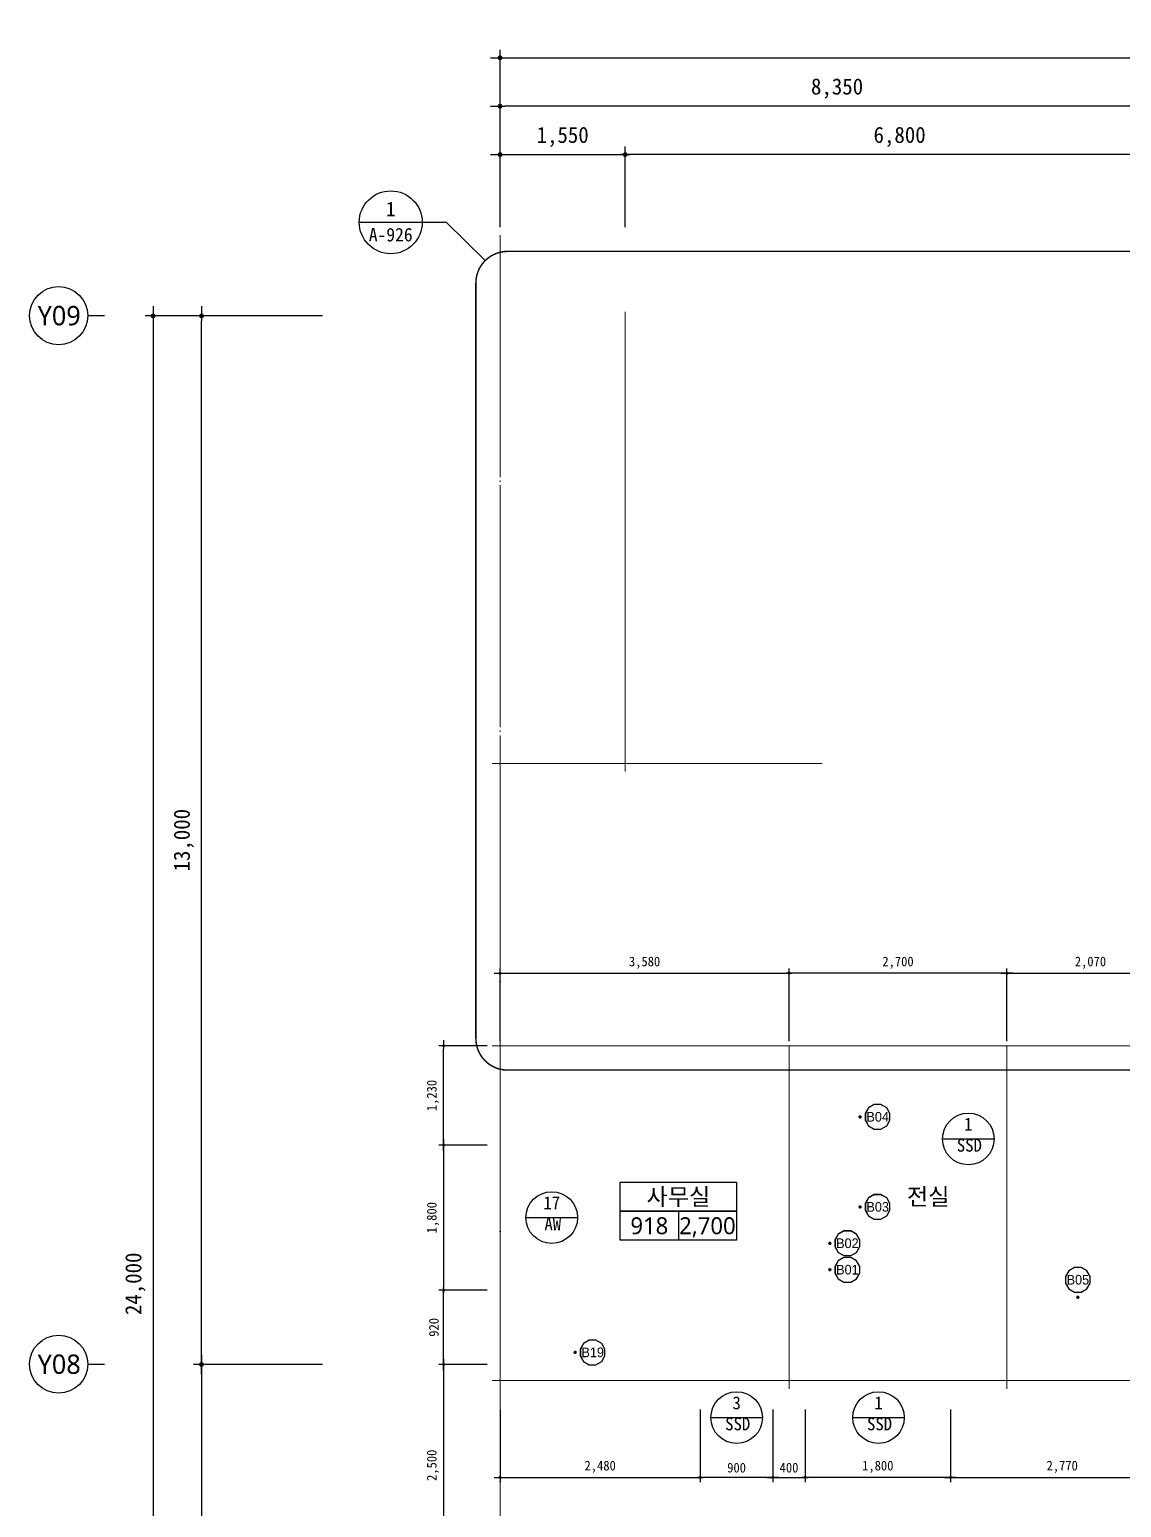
# Model space of a CAD drawing. Header units: millimetres. Extents: x 44458437 to 44690236, y -875268 to -822803.
# Drawn here: x 44458437 to 44471966, y -842305 to -823983 of the extents above; entities that cross this region are included whole.
import ezdxf
from ezdxf.enums import TextEntityAlignment as Align

# ---------------------------------------------------------------- set-up
doc = ezdxf.new("R2010")
doc.units = ezdxf.units.MM
doc.header["$MEASUREMENT"] = 0
doc.linetypes.add('CEN', pattern=[62, 60, -1, 0, -1])
doc.linetypes.add('DASHDOTX2', pattern=[2, 1, -0.5, 0, -0.5])
doc.layers.get('0').update_dxf_attribs({"linetype": 'CONTINUOUS'})
for name, color, linetype in [('0~kitchen 1', 30, 'CONTINUOUS'), ('0~Kitchen No', 3, 'CONTINUOUS'), ('0~Kitchen No-1', 3, 'CONTINUOUS'), ('AA-SYMB', 1, 'CONTINUOUS')]:
    doc.layers.add(name, color=color, linetype=linetype)
for name, color, linetype, lineweight in [('A-AXIS-BUBL', 7, 'CONTINUOUS', 25), ('A-AXIS-LINE', 1, 'CEN', 15), ('A-DIMS', 7, 'CONTINUOUS', 25), ('A-MKXS-MAK2', 3, 'DASHDOTX2', 25), ('A-MKXS-TEXT2', 7, 'CONTINUOUS', 25), ('A-MKXX-NAME', 3, 'CONTINUOUS', 25), ('A-MKXX-SYMB', 7, 'CONTINUOUS', 25), ('A-XXXX-TXT2', 3, 'CONTINUOUS', 25)]:
    doc.layers.add(name, color=color, linetype=linetype, lineweight=lineweight)
doc.styles.add('HY울릉도L', font='H2GTRE.TTF')
doc.styles.add('L', font='H2GTRM.TTF')
doc.styles.add('돋움', font='')
doc.styles.add('돋움체', font='')
doc.styles.add('돋음', font='')
doc.styles.add('맑은고딕', font='malgun.ttf')
doc.styles.get('돋움').set_extended_font_data('DotumChe')
doc.styles.get('돋움체').set_extended_font_data('DotumChe')
doc.styles.get('돋음').set_extended_font_data('Dotum')
doc.dimstyles.new('CDIM', dxfattribs={"dimtxt": 2, "dimasz": 0.6, "dimexe": 1, "dimexo": 1, "dimgap": 1, "dimtad": 1, "dimdec": 0, "dimrnd": 0.5, "dimzin": 0, "dimdsep": 32, "dimlunit": 6, "dimtxsty": 'HY울릉도L', "dimblk1": '_CIDOT', "dimblk2": '_CIDOT', "dimsah": 1, "dimcen": 4.5, "dimclrd": 2, "dimclre": 2, "dimclrt": 7, "dimadec": 0, "dimazin": 0, "dimtfac": 1, "dimtdec": 0, "dimtix": 1, "dimtmove": 2, "dimatfit": 1, "dimldrblk": '_CIDOT', "dimfxl": 1, "dimtolj": 1, "dimtzin": 0, "dimlwd": -1, "dimarcsym": 0})

# ---------------------------------------------------------------- blocks, each defined once
blk = doc.blocks.new('A$C436169CA')
blk.add_wipeout([(99, 254), (40, 220), (6, 161), (6, 94), (40, 35), (99, 1), (166, 1), (225, 35), (259, 94), (259, 161), (225, 220), (166, 254)]).dxf.layer = '0~Kitchen No-1'
at = {"layer": '0~Kitchen No-1'}
blk.add_lwpolyline([(98, 255), (39, 221), (5, 162), (5, 93), (39, 34), (98, 0), (167, 0), (226, 34), (260, 93), (260, 162), (226, 221), (167, 255)], close=True, dxfattribs=at)
at = {"layer": '0~Kitchen No', "style": 'L'}
blk.add_attdef('A00', text='', height=100, dxfattribs=at).set_placement((133, 128), align=Align.MIDDLE_CENTER)
blk = doc.blocks.new('_CIDOT')
at = {"color": 0, "linetype": 'ByBlock'}
blk.add_line((2, 0), (-1, 0), dxfattribs=at)
at = {"color": 0, "linetype": 'ByBlock', "const_width": 0.5}
blk.add_lwpolyline([(-0.25, 0, 1), (0.25, 0, 1)], format="xyb", close=True, dxfattribs=at)
blk = doc.blocks.new('*D7')
at = {"layer": 'A-DIMS', "lineweight": -2, "transparency": 16777216}
for p, q in [((44464267, -826433), (44464267, -824233)), ((44494617, -825833), (44494617, -824233))]:
    blk.add_line(p, q, dxfattribs=at)
at = {"layer": 'A-DIMS', "transparency": 16777216}
blk.add_line((44464327, -824333), (44494557, -824333), dxfattribs=at)
at = {"layer": 'A-DIMS', "transparency": 16777216, "xscale": 60, "yscale": 60, "zscale": 60, "rotation": 180}
blk.add_blockref('_CIDOT', (44464267, -824333), dxfattribs=at)
at = {"layer": 'A-DIMS', "transparency": 16777216, "xscale": 60, "yscale": 60, "zscale": 60}
blk.add_blockref('_CIDOT', (44494617, -824333), dxfattribs=at)
at = {"layer": 'A-DIMS', "color": 3, "transparency": 16777216, "insert": (44479442, -824114), "char_height": 200, "attachment_point": 5, "style": '돋움체'}
blk.add_mtext('\\A1;30,350', dxfattribs=at)
blk = doc.blocks.new('*D9')
at = {"layer": 'A-DIMS', "lineweight": -2, "transparency": 16777216}
for p, q in [((44464267, -826433), (44464267, -824833)), ((44472617, -826433), (44472617, -824833))]:
    blk.add_line(p, q, dxfattribs=at)
at = {"layer": 'A-DIMS', "transparency": 16777216}
blk.add_line((44472557, -824933), (44464327, -824933), dxfattribs=at)
at = {"layer": 'A-DIMS', "transparency": 16777216, "xscale": 60, "yscale": 60, "zscale": 60, "rotation": 180}
blk.add_blockref('_CIDOT', (44464267, -824933), dxfattribs=at)
at = {"layer": 'A-DIMS', "transparency": 16777216, "xscale": 60, "yscale": 60, "zscale": 60}
blk.add_blockref('_CIDOT', (44472617, -824933), dxfattribs=at)
at = {"layer": 'A-DIMS', "color": 3, "transparency": 16777216, "insert": (44468442, -824714), "char_height": 200, "attachment_point": 5, "style": '돋움체'}
blk.add_mtext('\\A1;8,350', dxfattribs=at)
blk = doc.blocks.new('*D11')
at = {"layer": 'A-DIMS', "lineweight": -2, "transparency": 16777216}
for p, q in [((44465817, -826433), (44465817, -825433)), ((44472617, -826433), (44472617, -825433))]:
    blk.add_line(p, q, dxfattribs=at)
at = {"layer": 'A-DIMS', "transparency": 16777216}
blk.add_line((44472557, -825533), (44465877, -825533), dxfattribs=at)
at = {"layer": 'A-DIMS', "transparency": 16777216, "xscale": 60, "yscale": 60, "zscale": 60, "rotation": 180}
blk.add_blockref('_CIDOT', (44465817, -825533), dxfattribs=at)
at = {"layer": 'A-DIMS', "transparency": 16777216, "xscale": 60, "yscale": 60, "zscale": 60}
blk.add_blockref('_CIDOT', (44472617, -825533), dxfattribs=at)
at = {"layer": 'A-DIMS', "color": 3, "transparency": 16777216, "insert": (44469217, -825314), "char_height": 200, "attachment_point": 5, "style": '돋움체'}
blk.add_mtext('\\A1;6,800', dxfattribs=at)
blk = doc.blocks.new('*D12')
at = {"layer": 'A-DIMS', "lineweight": -2, "transparency": 16777216}
for p, q in [((44464267, -826433), (44464267, -825433)), ((44465817, -826433), (44465817, -825433))]:
    blk.add_line(p, q, dxfattribs=at)
at = {"layer": 'A-DIMS', "transparency": 16777216}
blk.add_line((44464327, -825533), (44465757, -825533), dxfattribs=at)
at = {"layer": 'A-DIMS', "transparency": 16777216, "xscale": 60, "yscale": 60, "zscale": 60, "rotation": 180}
blk.add_blockref('_CIDOT', (44464267, -825533), dxfattribs=at)
at = {"layer": 'A-DIMS', "transparency": 16777216, "xscale": 60, "yscale": 60, "zscale": 60}
blk.add_blockref('_CIDOT', (44465817, -825533), dxfattribs=at)
at = {"layer": 'A-DIMS', "color": 3, "transparency": 16777216, "insert": (44465042, -825314), "char_height": 200, "attachment_point": 5, "style": '돋움체'}
blk.add_mtext('\\A1;1,550', dxfattribs=at)
blk = doc.blocks.new('*D38')
at = {"layer": 'A-DIMS', "lineweight": -2, "transparency": 16777216}
for p, q in [((44469847, -841093), (44469847, -841993)), ((44472617, -841093), (44472617, -841993))]:
    blk.add_line(p, q, dxfattribs=at)
at = {"layer": 'A-DIMS', "transparency": 16777216}
blk.add_line((44469883, -841933), (44472581, -841933), dxfattribs=at)
at = {"layer": 'A-DIMS', "transparency": 16777216, "xscale": 36, "yscale": 36, "zscale": 36, "rotation": 180}
blk.add_blockref('_CIDOT', (44469847, -841933), dxfattribs=at)
at = {"layer": 'A-DIMS', "transparency": 16777216, "xscale": 36, "yscale": 36, "zscale": 36}
blk.add_blockref('_CIDOT', (44472617, -841933), dxfattribs=at)
at = {"layer": 'A-DIMS', "color": 3, "transparency": 16777216, "insert": (44471232, -841802), "char_height": 120, "attachment_point": 5, "style": '돋움체'}
blk.add_mtext('\\A1;2,770', dxfattribs=at)
blk = doc.blocks.new('*D39')
at = {"layer": 'A-DIMS', "lineweight": -2, "transparency": 16777216}
for p, q in [((44468047, -841093), (44468047, -841993)), ((44469847, -841093), (44469847, -841993))]:
    blk.add_line(p, q, dxfattribs=at)
at = {"layer": 'A-DIMS', "transparency": 16777216}
blk.add_line((44469811, -841933), (44468083, -841933), dxfattribs=at)
at = {"layer": 'A-DIMS', "transparency": 16777216, "xscale": 36, "yscale": 36, "zscale": 36, "rotation": 180}
blk.add_blockref('_CIDOT', (44468047, -841933), dxfattribs=at)
at = {"layer": 'A-DIMS', "transparency": 16777216, "xscale": 36, "yscale": 36, "zscale": 36}
blk.add_blockref('_CIDOT', (44469847, -841933), dxfattribs=at)
at = {"layer": 'A-DIMS', "color": 3, "transparency": 16777216, "insert": (44468947, -841802), "char_height": 120, "attachment_point": 5, "style": '돋움체'}
blk.add_mtext('\\A1;1,800', dxfattribs=at)
blk = doc.blocks.new('*D40')
at = {"layer": 'A-DIMS', "lineweight": -2, "transparency": 16777216}
for p, q in [((44467647, -841093), (44467647, -841993)), ((44468047, -841093), (44468047, -841993))]:
    blk.add_line(p, q, dxfattribs=at)
at = {"layer": 'A-DIMS', "transparency": 16777216}
blk.add_line((44467683, -841933), (44468011, -841933), dxfattribs=at)
at = {"layer": 'A-DIMS', "transparency": 16777216, "xscale": 36, "yscale": 36, "zscale": 36, "rotation": 180}
blk.add_blockref('_CIDOT', (44467647, -841933), dxfattribs=at)
at = {"layer": 'A-DIMS', "transparency": 16777216, "xscale": 36, "yscale": 36, "zscale": 36}
blk.add_blockref('_CIDOT', (44468047, -841933), dxfattribs=at)
at = {"layer": 'A-DIMS', "color": 3, "transparency": 16777216, "insert": (44467847, -841813), "char_height": 120, "attachment_point": 5, "style": '돋움체'}
blk.add_mtext('\\A1;400', dxfattribs=at)
blk = doc.blocks.new('*D41')
at = {"layer": 'A-DIMS', "lineweight": -2, "transparency": 16777216}
for p, q in [((44466747, -841093), (44466747, -841993)), ((44467647, -841093), (44467647, -841993))]:
    blk.add_line(p, q, dxfattribs=at)
at = {"layer": 'A-DIMS', "transparency": 16777216}
blk.add_line((44467611, -841933), (44466783, -841933), dxfattribs=at)
at = {"layer": 'A-DIMS', "transparency": 16777216, "xscale": 36, "yscale": 36, "zscale": 36, "rotation": 180}
blk.add_blockref('_CIDOT', (44466747, -841933), dxfattribs=at)
at = {"layer": 'A-DIMS', "transparency": 16777216, "xscale": 36, "yscale": 36, "zscale": 36}
blk.add_blockref('_CIDOT', (44467647, -841933), dxfattribs=at)
at = {"layer": 'A-DIMS', "color": 3, "transparency": 16777216, "insert": (44467197, -841813), "char_height": 120, "attachment_point": 5, "style": '돋움체'}
blk.add_mtext('\\A1;900', dxfattribs=at)
blk = doc.blocks.new('*D42')
at = {"layer": 'A-DIMS', "lineweight": -2, "transparency": 16777216}
for p, q in [((44464267, -841093), (44464267, -841993)), ((44466747, -841093), (44466747, -841993))]:
    blk.add_line(p, q, dxfattribs=at)
at = {"layer": 'A-DIMS', "transparency": 16777216}
blk.add_line((44464303, -841933), (44466711, -841933), dxfattribs=at)
at = {"layer": 'A-DIMS', "transparency": 16777216, "xscale": 36, "yscale": 36, "zscale": 36, "rotation": 180}
blk.add_blockref('_CIDOT', (44464267, -841933), dxfattribs=at)
at = {"layer": 'A-DIMS', "transparency": 16777216, "xscale": 36, "yscale": 36, "zscale": 36}
blk.add_blockref('_CIDOT', (44466747, -841933), dxfattribs=at)
at = {"layer": 'A-DIMS', "color": 3, "transparency": 16777216, "insert": (44465507, -841802), "char_height": 120, "attachment_point": 5, "style": '돋움체'}
blk.add_mtext('\\A1;2,480', dxfattribs=at)
blk = doc.blocks.new('*D44')
at = {"layer": 'A-DIMS', "lineweight": -2, "transparency": 16777216}
for p, q in [((44470547, -836523), (44470547, -835623)), ((44472617, -836523), (44472617, -835623))]:
    blk.add_line(p, q, dxfattribs=at)
at = {"layer": 'A-DIMS', "transparency": 16777216}
blk.add_line((44470583, -835683), (44472581, -835683), dxfattribs=at)
at = {"layer": 'A-DIMS', "transparency": 16777216, "xscale": 36, "yscale": 36, "zscale": 36, "rotation": 180}
blk.add_blockref('_CIDOT', (44470547, -835683), dxfattribs=at)
at = {"layer": 'A-DIMS', "transparency": 16777216, "xscale": 36, "yscale": 36, "zscale": 36}
blk.add_blockref('_CIDOT', (44472617, -835683), dxfattribs=at)
at = {"layer": 'A-DIMS', "color": 3, "transparency": 16777216, "insert": (44471582, -835552), "char_height": 120, "attachment_point": 5, "style": '돋움체'}
blk.add_mtext('\\A1;2,070', dxfattribs=at)
blk = doc.blocks.new('*D45')
at = {"layer": 'A-DIMS', "lineweight": -2, "transparency": 16777216}
for p, q in [((44467847, -836523), (44467847, -835623)), ((44470547, -836523), (44470547, -835623))]:
    blk.add_line(p, q, dxfattribs=at)
at = {"layer": 'A-DIMS', "transparency": 16777216}
blk.add_line((44470511, -835683), (44467883, -835683), dxfattribs=at)
at = {"layer": 'A-DIMS', "transparency": 16777216, "xscale": 36, "yscale": 36, "zscale": 36, "rotation": 180}
blk.add_blockref('_CIDOT', (44467847, -835683), dxfattribs=at)
at = {"layer": 'A-DIMS', "transparency": 16777216, "xscale": 36, "yscale": 36, "zscale": 36}
blk.add_blockref('_CIDOT', (44470547, -835683), dxfattribs=at)
at = {"layer": 'A-DIMS', "color": 3, "transparency": 16777216, "insert": (44469197, -835552), "char_height": 120, "attachment_point": 5, "style": '돋움체'}
blk.add_mtext('\\A1;2,700', dxfattribs=at)
blk = doc.blocks.new('*D46')
at = {"layer": 'A-DIMS', "lineweight": -2, "transparency": 16777216}
for p, q in [((44464267, -836523), (44464267, -835623)), ((44467847, -836523), (44467847, -835623))]:
    blk.add_line(p, q, dxfattribs=at)
at = {"layer": 'A-DIMS', "transparency": 16777216}
blk.add_line((44464303, -835683), (44467811, -835683), dxfattribs=at)
at = {"layer": 'A-DIMS', "transparency": 16777216, "xscale": 36, "yscale": 36, "zscale": 36, "rotation": 180}
blk.add_blockref('_CIDOT', (44464267, -835683), dxfattribs=at)
at = {"layer": 'A-DIMS', "transparency": 16777216, "xscale": 36, "yscale": 36, "zscale": 36}
blk.add_blockref('_CIDOT', (44467847, -835683), dxfattribs=at)
at = {"layer": 'A-DIMS', "color": 3, "transparency": 16777216, "insert": (44466057, -835552), "char_height": 120, "attachment_point": 5, "style": '돋움체'}
blk.add_mtext('\\A1;3,580', dxfattribs=at)
blk = doc.blocks.new('*D47')
at = {"layer": 'A-DIMS', "lineweight": -2, "transparency": 16777216}
for p, q in [((44462067, -827533), (44459867, -827533)), ((44462067, -851533), (44459867, -851533))]:
    blk.add_line(p, q, dxfattribs=at)
at = {"layer": 'A-DIMS', "transparency": 16777216}
blk.add_line((44459967, -827593), (44459967, -851473), dxfattribs=at)
at = {"layer": 'A-DIMS', "transparency": 16777216, "xscale": 60, "yscale": 60, "zscale": 60}
for p, rotation in [((44459967, -827533), 90), ((44459967, -851533), 270)]:
    blk.add_blockref('_CIDOT', p, dxfattribs=dict(at, rotation=rotation))
at = {"layer": 'A-DIMS', "color": 3, "transparency": 16777216, "insert": (44459748, -839533), "char_height": 200, "attachment_point": 5, "rotation": 90, "style": '돋움체'}
blk.add_mtext('\\A1;24,000', dxfattribs=at)
blk = doc.blocks.new('*D48')
at = {"layer": 'A-DIMS', "lineweight": -2, "transparency": 16777216}
for p, q in [((44462067, -827533), (44460467, -827533)), ((44462067, -840533), (44460467, -840533))]:
    blk.add_line(p, q, dxfattribs=at)
at = {"layer": 'A-DIMS', "transparency": 16777216}
blk.add_line((44460567, -840473), (44460567, -827593), dxfattribs=at)
at = {"layer": 'A-DIMS', "transparency": 16777216, "xscale": 60, "yscale": 60, "zscale": 60}
for p, rotation in [((44460567, -827533), 90), ((44460567, -840533), 270)]:
    blk.add_blockref('_CIDOT', p, dxfattribs=dict(at, rotation=rotation))
at = {"layer": 'A-DIMS', "color": 3, "transparency": 16777216, "insert": (44460348, -834033), "char_height": 200, "attachment_point": 5, "rotation": 90, "style": '돋움체'}
blk.add_mtext('\\A1;13,000', dxfattribs=at)
blk = doc.blocks.new('*D49')
at = {"layer": 'A-DIMS', "lineweight": -2, "transparency": 16777216}
for p, q in [((44462067, -840533), (44460467, -840533)), ((44462067, -851533), (44460467, -851533))]:
    blk.add_line(p, q, dxfattribs=at)
at = {"layer": 'A-DIMS', "transparency": 16777216}
blk.add_line((44460567, -840593), (44460567, -851473), dxfattribs=at)
at = {"layer": 'A-DIMS', "transparency": 16777216, "xscale": 60, "yscale": 60, "zscale": 60}
for p, rotation in [((44460567, -840533), 90), ((44460567, -851533), 270)]:
    blk.add_blockref('_CIDOT', p, dxfattribs=dict(at, rotation=rotation))
at = {"layer": 'A-DIMS', "color": 3, "transparency": 16777216, "insert": (44460348, -846033), "char_height": 200, "attachment_point": 5, "rotation": 90, "style": '돋움체'}
blk.add_mtext('\\A1;11,000', dxfattribs=at)
blk = doc.blocks.new('*D50')
at = {"layer": 'A-DIMS', "lineweight": -2, "transparency": 16777216}
for p, q in [((44464107, -840533), (44463507, -840533)), ((44464107, -843033), (44463507, -843033))]:
    blk.add_line(p, q, dxfattribs=at)
at = {"layer": 'A-DIMS', "transparency": 16777216}
blk.add_line((44463567, -840569), (44463567, -842997), dxfattribs=at)
at = {"layer": 'A-DIMS', "transparency": 16777216, "xscale": 36, "yscale": 36, "zscale": 36}
for p, rotation in [((44463567, -840533), 90), ((44463567, -843033), 270)]:
    blk.add_blockref('_CIDOT', p, dxfattribs=dict(at, rotation=rotation))
at = {"layer": 'A-DIMS', "color": 3, "transparency": 16777216, "insert": (44463435, -841783), "char_height": 120, "attachment_point": 5, "rotation": 90, "style": '돋움체'}
blk.add_mtext('\\A1;2,500', dxfattribs=at)
blk = doc.blocks.new('WINSYMBOL-flat-1')
at = {"layer": 'AA-SYMB', "color": 3}
blk.add_line((-1440, 0), (1440, 0), dxfattribs=at)
blk.add_circle((0, 0), 1440, dxfattribs=at)
at = {"layer": 'AA-SYMB', "style": '돋음'}
blk.add_attdef('0', text='', height=720, dxfattribs=at).set_placement((0, 246), align=Align.CENTER)
at = {"layer": 'AA-SYMB', "style": '돋음', "width": 0.95}
blk.add_attdef('FSD', text='', height=720, dxfattribs=at).set_placement((59, -927), align=Align.CENTER)
blk = doc.blocks.new('*D111')
at = {"layer": 'A-DIMS', "lineweight": -2, "transparency": 16777216}
for p, q in [((44464107, -839613), (44463507, -839613)), ((44464107, -840533), (44463507, -840533))]:
    blk.add_line(p, q, dxfattribs=at)
at = {"layer": 'A-DIMS', "transparency": 16777216}
blk.add_line((44463567, -840497), (44463567, -839649), dxfattribs=at)
at = {"layer": 'A-DIMS', "transparency": 16777216, "xscale": 36, "yscale": 36, "zscale": 36}
for p, rotation in [((44463567, -839613), 90), ((44463567, -840533), 270)]:
    blk.add_blockref('_CIDOT', p, dxfattribs=dict(at, rotation=rotation))
at = {"layer": 'A-DIMS', "color": 3, "transparency": 16777216, "insert": (44463447, -840073), "char_height": 120, "attachment_point": 5, "rotation": 90, "style": '돋움체'}
blk.add_mtext('\\A1;920', dxfattribs=at)
blk = doc.blocks.new('*D112')
at = {"layer": 'A-DIMS', "lineweight": -2, "transparency": 16777216}
for p, q in [((44464107, -837813), (44463507, -837813)), ((44464107, -839613), (44463507, -839613))]:
    blk.add_line(p, q, dxfattribs=at)
at = {"layer": 'A-DIMS', "transparency": 16777216}
blk.add_line((44463567, -837849), (44463567, -839577), dxfattribs=at)
at = {"layer": 'A-DIMS', "transparency": 16777216, "xscale": 36, "yscale": 36, "zscale": 36}
for p, rotation in [((44463567, -837813), 90), ((44463567, -839613), 270)]:
    blk.add_blockref('_CIDOT', p, dxfattribs=dict(at, rotation=rotation))
at = {"layer": 'A-DIMS', "color": 3, "transparency": 16777216, "insert": (44463435, -838713), "char_height": 120, "attachment_point": 5, "rotation": 90, "style": '돋움체'}
blk.add_mtext('\\A1;1,800', dxfattribs=at)
blk = doc.blocks.new('*D113')
at = {"layer": 'A-DIMS', "lineweight": -2, "transparency": 16777216}
for p, q in [((44464107, -836583), (44463507, -836583)), ((44464107, -837813), (44463507, -837813))]:
    blk.add_line(p, q, dxfattribs=at)
at = {"layer": 'A-DIMS', "transparency": 16777216}
blk.add_line((44463567, -837777), (44463567, -836619), dxfattribs=at)
at = {"layer": 'A-DIMS', "transparency": 16777216, "xscale": 36, "yscale": 36, "zscale": 36}
for p, rotation in [((44463567, -836583), 90), ((44463567, -837813), 270)]:
    blk.add_blockref('_CIDOT', p, dxfattribs=dict(at, rotation=rotation))
at = {"layer": 'A-DIMS', "color": 3, "transparency": 16777216, "insert": (44463435, -837198), "char_height": 120, "attachment_point": 5, "rotation": 90, "style": '돋움체'}
blk.add_mtext('\\A1;1,230', dxfattribs=at)

msp = doc.modelspace()

# ---------------------------------------------------------------- linework, layer by layer
at = {"layer": '0~Kitchen No-1'}
for points in [[(44468738.2, -837463.1, 0, 0, 0), (44468738.2, -837463.1, 21, 21, 1), (44468717.3, -837463.1, 21, 21, 1), (44468738.2, -837463.1, 0.000419, 0.000419, 0), (44468791.6, -837463.1, 0.000419, 0.000419, 0)], [(44468738.2, -838579.7, 0, 0, 0), (44468738.2, -838579.7, 21, 21, 1), (44468717.3, -838579.7, 21, 21, 1), (44468738.2, -838579.7, 0.000419, 0.000419, 0), (44468791.6, -838579.7, 0.000419, 0.000419, 0)], [(44468362.9, -839030.7, 0, 0, 0), (44468362.9, -839030.7, 21, 21, 1), (44468342, -839030.7, 21, 21, 1), (44468362.9, -839030.7, 0.000419, 0.000419, 0), (44468416.3, -839030.7, 0.000419, 0.000419, 0)], [(44468362.9, -839358.2, 0, 0, 0), (44468362.9, -839358.2, 21, 21, 1), (44468342, -839358.2, 21, 21, 1), (44468362.9, -839358.2, 0.000419, 0.000419, 0), (44468416.3, -839358.2, 0.000419, 0.000419, 0)], [(44471425.6, -839689.2, 0, 0, 0), (44471425.6, -839689.2, 21, 21, 1), (44471425.6, -839710.1, 21, 21, 1), (44471425.6, -839689.2, 0.000419, 0.000419, 0), (44471425.6, -839635.8, 0.000419, 0.000419, 0)], [(44465207.2, -840383.1, 0, 0, 0), (44465207.2, -840383.1, 21, 21, 1), (44465186.3, -840383.1, 21, 21, 1), (44465207.2, -840383.1, 0.000419, 0.000419, 0), (44465260.6, -840383.1, 0.000419, 0.000419, 0)]]:
    msp.add_lwpolyline(points, format="xyseb", dxfattribs=at)
at = {"layer": 'A-AXIS-BUBL', "ltscale": 0.2}
for p, q in [((44459366.8, -827533.1), (44459156.8, -827533.1)), ((44459366.8, -840533.1), (44459156.8, -840533.1))]:
    msp.add_line(p, q, dxfattribs=at)
for centre in [(44458796.8, -827529.6), (44458796.8, -840529.6)]:
    msp.add_circle(centre, 360, dxfattribs=at)
at = {"layer": 'A-AXIS-LINE', "ltscale": 50}
msp.add_line((44464266.8, -826533.1), (44464266.8, -852333.1), dxfattribs=at)
at = {"layer": 'A-AXIS-LINE'}
for p, q in [((44465816.8, -833183.1), (44465816.8, -827483.1)), ((44464166.8, -833083.1), (44468256.8, -833083.1)), ((44464266.8, -851183.1), (44464266.8, -832983.1)), ((44464166.8, -836583.1), (44472466.8, -836583.1)), ((44467846.8, -840833.1), (44467846.8, -836583.1)), ((44470546.8, -840833.1), (44470546.8, -836583.1)), ((44464166.8, -840733.1), (44488686.8, -840733.1))]:
    msp.add_line(p, q, dxfattribs=at)
at = {"layer": 'A-MKXS-MAK2', "linetype": 'Continuous'}
for p, q in [((44462521.6, -826372.5), (44463597.7, -826372.5)), ((44463597.7, -826372.5), (44464081.6, -826847.9))]:
    msp.add_line(p, q, dxfattribs=at)
at = {"layer": 'A-MKXS-MAK2', "ltscale": 120, "const_width": 18}
msp.add_lwpolyline([(44464358.8, -836883.1), (44472274.8, -836883.1, 0.4142136), (44472666.8, -836491.1), (44472666.8, -827125.1, 0.4142136), (44472274.8, -826733.1), (44464358.8, -826733.1, 0.4142136), (44463966.8, -827125.1), (44463966.8, -836491.1, 0.4142136)], format="xyb", close=True, dxfattribs=at)
at = {"layer": 'A-MKXS-MAK2', "linetype": 'Continuous'}
msp.add_circle((44462911.6, -826372.5), 390, dxfattribs=at)
at = {"layer": 'A-MKXX-SYMB'}
msp.add_line((44466476, -838632.7), (44466476, -838992.7), dxfattribs=at)
for points in [[(44467196, -838632.7), (44465756, -838632.7), (44465756, -838272.7), (44467196, -838272.7)], [(44467196, -838992.7), (44465756, -838992.7), (44465756, -838632.7), (44467196, -838632.7)]]:
    msp.add_lwpolyline(points, close=True, dxfattribs=at)

# ---------------------------------------------------------------- block references
ref = msp.add_blockref('WINSYMBOL-flat-1', (44470068.5, -837736.7), dxfattribs=dict(xscale=0.2222221985968038, yscale=0.2222221985968038, zscale=0.2222221985968038))
ref.add_attrib('0', '1', dxfattribs={"layer": 'AA-SYMB', "color": 3, "height": 160, "style": '돋움'}).set_placement((44470068.5, -837682), align=Align.BOTTOM_CENTER)
ref.add_attrib('FSD', 'SSD', dxfattribs={"layer": 'AA-SYMB', "color": 3, "height": 160, "style": '돋움'}).set_placement((44470081.5, -837942.7), align=Align.BOTTOM_CENTER)
ref = msp.add_blockref('WINSYMBOL-flat-1', (44464906.8, -838711.7), dxfattribs=dict(xscale=0.2222221985968038, yscale=0.2222221985968038, zscale=0.2222221985968038))
ref.add_attrib('0', '17', dxfattribs={"layer": 'AA-SYMB', "color": 3, "height": 160, "style": '돋움'}).set_placement((44464906.8, -838657), align=Align.BOTTOM_CENTER)
ref.add_attrib('FSD', 'AW', dxfattribs={"layer": 'AA-SYMB', "color": 3, "height": 160, "style": '돋움'}).set_placement((44464919.9, -838917.7), align=Align.BOTTOM_CENTER)
ref = msp.add_blockref('WINSYMBOL-flat-1', (44467198.2, -841191.3), dxfattribs=dict(xscale=0.2222221985968038, yscale=0.2222221985968038, zscale=0.2222221985968038))
ref.add_attrib('0', '3', dxfattribs={"layer": 'AA-SYMB', "color": 3, "height": 160, "style": '돋움'}).set_placement((44467198.2, -841136.6), align=Align.BOTTOM_CENTER)
ref.add_attrib('FSD', 'SSD', dxfattribs={"layer": 'AA-SYMB', "color": 3, "height": 160, "style": '돋움'}).set_placement((44467211.2, -841397.3), align=Align.BOTTOM_CENTER)
ref = msp.add_blockref('WINSYMBOL-flat-1', (44468955.5, -841191.3), dxfattribs=dict(xscale=0.2222221985968038, yscale=0.2222221985968038, zscale=0.2222221985968038))
ref.add_attrib('0', '1', dxfattribs={"layer": 'AA-SYMB', "color": 3, "height": 160, "style": '돋움'}).set_placement((44468955.5, -841136.6), align=Align.BOTTOM_CENTER)
ref.add_attrib('FSD', 'SSD', dxfattribs={"layer": 'AA-SYMB', "color": 3, "height": 160, "style": '돋움'}).set_placement((44468968.6, -841397.3), align=Align.BOTTOM_CENTER)

# ---------------------------------------------------------------- texts
at = {"layer": 'A-MKXS-TEXT2', "style": '돋움체'}
for s, height, p in [('1', 180, (44462911.6, -826207.2)), ('A-926', 168, (44462911.6, -826527))]:
    msp.add_text(s, height=height, dxfattribs=at).set_placement(p, align=Align.MIDDLE)
at = {"layer": 'A-MKXX-NAME', "style": '맑은고딕'}
for s, p in [('사무실', (44466476, -838452.7)), ('전실', (44469571.5, -838452.7)), ('918', (44466116, -838812.7)), ('2,700', (44466836, -838812.7))]:
    msp.add_text(s, height=210, dxfattribs=at).set_placement(p, align=Align.MIDDLE_CENTER)
at = {"layer": 'A-XXXX-TXT2', "ltscale": 0.2, "style": '맑은고딕'}
for s, p in [('Y09', (44458803.5, -827529.4)), ('Y08', (44458803.5, -840529.4))]:
    msp.add_text(s, height=240, dxfattribs=at).set_placement(p, align=Align.MIDDLE_CENTER)

# ---------------------------------------------------------------- dimensions: what is measured, and where the dimension line sits
at = {"layer": 'A-DIMS'}
for base, p1, p2, override, picture, middle in [((44494616.8, -824333.1), (44464266.8, -826533.1), (44494616.8, -825933.1), {"dimscale": 100, "dimtxsty": '돋움체', "dimclrd": 256, "dimclre": 256, "dimclrt": 3}, '*D7', (44479441.8, -824114.1)), ((44465816.8, -825533.1), (44464266.8, -826533.1), (44465816.8, -826533.1), {"dimscale": 100, "dimtxsty": '돋움체', "dimclrd": 256, "dimclre": 256, "dimclrt": 3}, '*D12', (44465041.8, -825314.1)), ((44467846.8, -835683.1), (44464266.8, -836583.1), (44467846.8, -836583.1), {"dimscale": 60, "dimtxsty": '돋움체', "dimclrd": 256, "dimclre": 256, "dimclrt": 3}, '*D46', (44466056.8, -835551.7)), ((44472616.8, -835683.1), (44470546.8, -836583.1), (44472616.8, -836583.1), {"dimscale": 60, "dimtxsty": '돋움체', "dimclrd": 256, "dimclre": 256, "dimclrt": 3}, '*D44', (44471581.8, -835551.7)), ((44466746.8, -841933.1), (44464266.8, -841033.1), (44466746.8, -841033.1), {"dimscale": 60, "dimtxsty": '돋움체', "dimclrd": 256, "dimclre": 256, "dimclrt": 3}, '*D42', (44465506.8, -841801.7)), ((44468046.8, -841933.1), (44467646.8, -841033.1), (44468046.8, -841033.1), {"dimscale": 60, "dimtxsty": '돋움체', "dimclrd": 256, "dimclre": 256, "dimclrt": 3}, '*D40', (44467846.8, -841813)), ((44472616.8, -841933.1), (44469846.8, -841033.1), (44472616.8, -841033.1), {"dimscale": 60, "dimtxsty": '돋움체', "dimclrd": 256, "dimclre": 256, "dimclrt": 3}, '*D38', (44471231.8, -841801.7))]:
    dim = msp.add_linear_dim(base=base, p1=p1, p2=p2, dimstyle='CDIM', override=override, dxfattribs=at)
    dim.commit()
    dim.dimension.update_dxf_attribs({"geometry": picture, "text_midpoint": middle})
for base, p1, p2, angle, override, picture, middle in [((44464266.8, -824933.1), (44472616.8, -826533.1), (44464266.8, -826533.1), 180, {"dimscale": 100, "dimtxsty": '돋움체', "dimclrd": 256, "dimclre": 256, "dimclrt": 3}, '*D9', (44468441.8, -824714.1)), ((44465816.8, -825533.1), (44472616.8, -826533.1), (44465816.8, -826533.1), 180, {"dimscale": 100, "dimtxsty": '돋움체', "dimclrd": 256, "dimclre": 256, "dimclrt": 3}, '*D11', (44469216.8, -825314.1)), ((44459966.8, -851533.1), (44462166.8, -827533.1), (44462166.8, -851533.1), 270, {"dimscale": 100, "dimtxsty": '돋움체', "dimclrd": 256, "dimclre": 256, "dimclrt": 3}, '*D47', (44459747.7, -839533.1)), ((44460566.8, -827533.1), (44462166.8, -840533.1), (44462166.8, -827533.1), 90, {"dimscale": 100, "dimtxsty": '돋움체', "dimclrd": 256, "dimclre": 256, "dimclrt": 3}, '*D48', (44460347.7, -834033.1)), ((44467846.8, -835683.1), (44470546.8, -836583.1), (44467846.8, -836583.1), 180, {"dimscale": 60, "dimtxsty": '돋움체', "dimclrd": 256, "dimclre": 256, "dimclrt": 3}, '*D45', (44469196.8, -835551.7)), ((44463566.8, -836583.1), (44464166.8, -837813.1), (44464166.8, -836583.1), 90, {"dimscale": 60, "dimtxsty": '돋움체', "dimclrd": 256, "dimclre": 256, "dimclrt": 3}, '*D113', (44463435.3, -837198.1)), ((44463566.8, -839613.1), (44464166.8, -837813.1), (44464166.8, -839613.1), 270, {"dimscale": 60, "dimtxsty": '돋움체', "dimclrd": 256, "dimclre": 256, "dimclrt": 3}, '*D112', (44463435.3, -838713.1)), ((44463566.8, -839613.1), (44464166.8, -840533.1), (44464166.8, -839613.1), 90, {"dimscale": 60, "dimtxsty": '돋움체', "dimclrd": 256, "dimclre": 256, "dimclrt": 3}, '*D111', (44463446.7, -840073.1)), ((44460566.8, -851533.1), (44462166.8, -840533.1), (44462166.8, -851533.1), 270, {"dimscale": 100, "dimtxsty": '돋움체', "dimclrd": 256, "dimclre": 256, "dimclrt": 3}, '*D49', (44460347.7, -846033.1)), ((44463566.8, -843033.1), (44464166.8, -840533.1), (44464166.8, -843033.1), 270, {"dimscale": 60, "dimtxsty": '돋움체', "dimclrd": 256, "dimclre": 256, "dimclrt": 3}, '*D50', (44463435.3, -841783.1)), ((44466746.8, -841933.1), (44467646.8, -841033.1), (44466746.8, -841033.1), 180, {"dimscale": 60, "dimtxsty": '돋움체', "dimclrd": 256, "dimclre": 256, "dimclrt": 3}, '*D41', (44467196.8, -841813)), ((44468046.8, -841933.1), (44469846.8, -841033.1), (44468046.8, -841033.1), 180, {"dimscale": 60, "dimtxsty": '돋움체', "dimclrd": 256, "dimclre": 256, "dimclrt": 3}, '*D39', (44468946.8, -841801.7))]:
    dim = msp.add_linear_dim(base=base, p1=p1, p2=p2, angle=angle, dimstyle='CDIM', override=override, dxfattribs=at)
    dim.commit()
    dim.dimension.update_dxf_attribs({"geometry": picture, "text_midpoint": middle})

# ---------------------------------------------------------------- next in the draw order: block references
at = {"layer": '0~kitchen 1', "linetype": 'Continuous', "ltscale": 100, "xscale": 1.200000000031044, "yscale": 1.200000000031044, "zscale": 1.200000000031044}
for p, values in [((44468785.6, -837616.1), {'A00': 'B04'}), ((44468785.6, -838732.7), {'A00': 'B03'}), ((44468410.3, -839183.7), {'A00': 'B02'}), ((44471266.5, -839635.8), {'A00': 'B05'}), ((44465254.6, -840536.1), {'A00': 'B19'})]:
    msp.add_blockref('A$C436169CA', p, dxfattribs=at).add_auto_attribs(values)

# ---------------------------------------------------------------- next in the draw order: block references
msp.add_blockref('A$C436169CA', (44468410.3, -839511.2), dxfattribs=at).add_auto_attribs({'A00': 'B01'})

doc.saveas('drawing.dxf')
